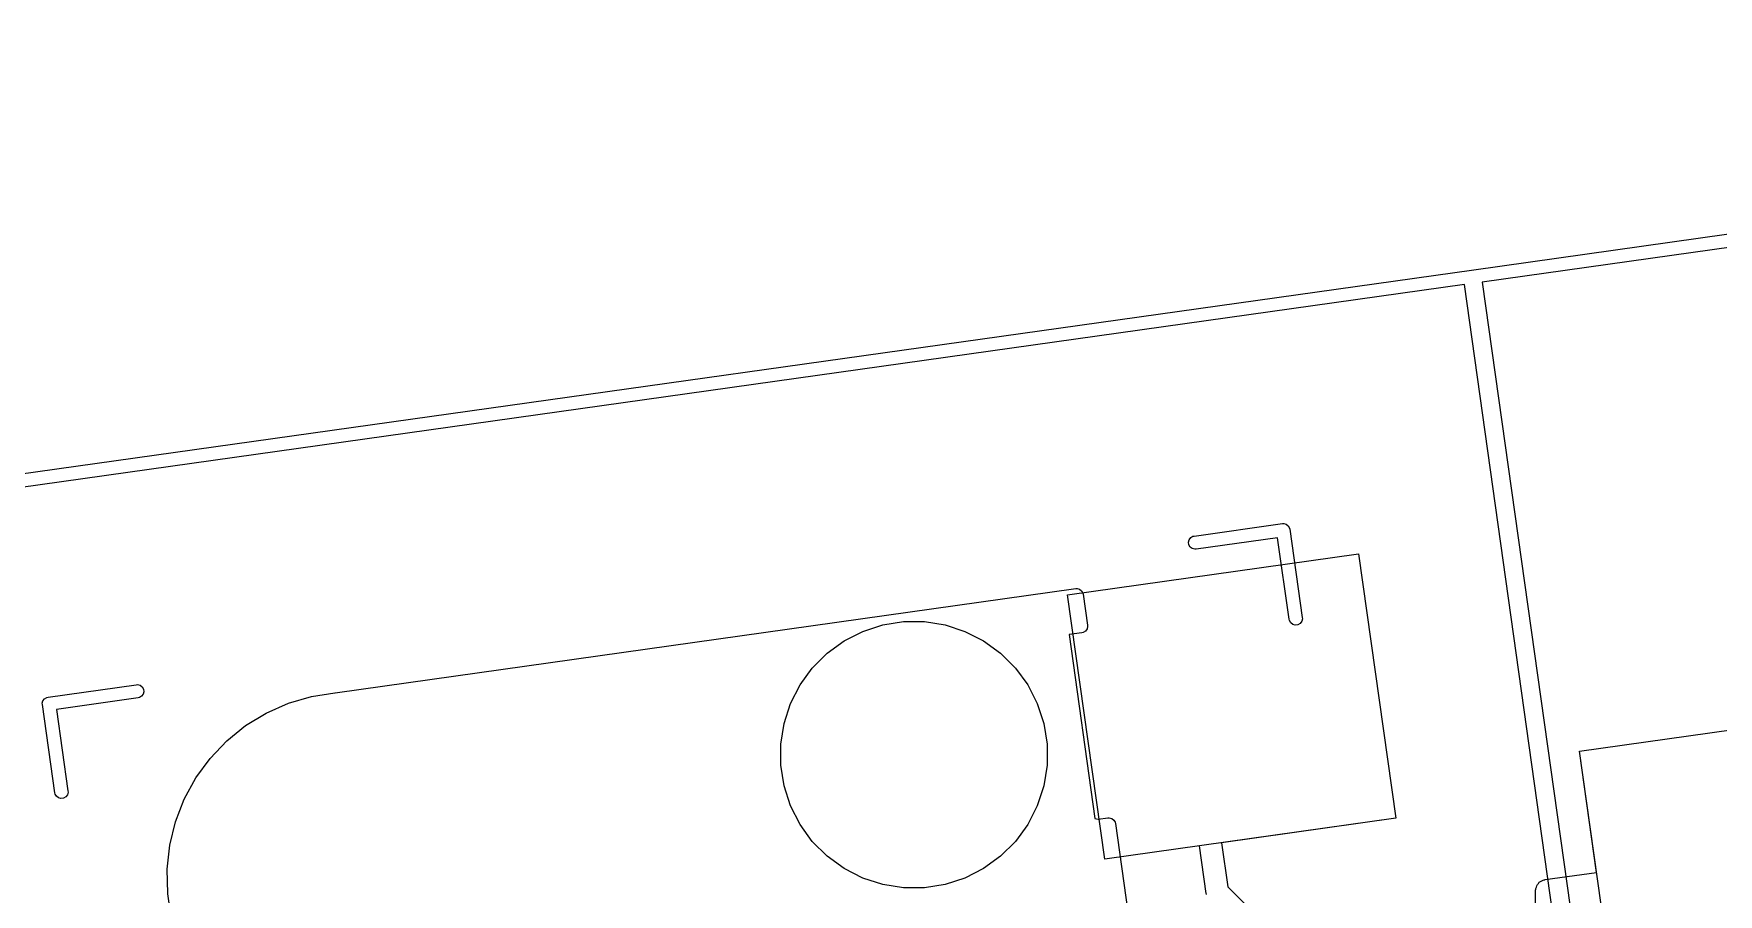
# Model space of a CAD drawing. Header units: millimetres. Extents: x 14 to 286, y -133 to -45.
# Drawn here: x 199.74 to 218.66, y -55.01 to -45.34 of the extents above; entities that cross this region are included whole.
import ezdxf

# ---------------------------------------------------------------- set-up
doc = ezdxf.new("R2010")
doc.units = ezdxf.units.MM
for name, color, linetype, true_color in [('B.Cu', 153, 'CONTINUOUS', 0x4d7fc4), ('B.Mask', 4, 'CONTINUOUS', 0x02ffee), ('B.Paste', 132, 'CONTINUOUS', 0x00c2c2), ('B.Silkscreen', 31, 'CONTINUOUS', 0xe8b2a7), ('F.Mask', 201, 'CONTINUOUS', 0xd864ff), ('User.Drawings', 9, 'CONTINUOUS', 0xc2c2c2)]:
    doc.layers.add(name, color=color, linetype=linetype, true_color=true_color)

msp = doc.modelspace()

# ---------------------------------------------------------------- linework, layer by layer
at = {"layer": 'B.Cu', "linetype": 'CONTINUOUS'}
for p, q in [((211.351581, -51.640647), (214.619466, -51.181375)), ((214.619466, -51.181375), (215.036985, -54.152179)), ((211.7691, -54.611451), (211.351581, -51.640647)), ((217.102034, -53.397482), (220.369919, -52.93821)), ((217.293397, -54.759107), (217.102034, -53.397482)), ((215.036985, -54.152179), (213.081246, -54.42704)), ((212.833678, -54.461834), (211.7691, -54.611451)), ((212.909016, -54.997896), (212.833678, -54.461834)), ((213.081246, -54.42704), (213.150746, -54.92157)), ((216.640246, -54.883473), (216.649764, -54.870843)), ((216.649764, -54.870843), (216.657339, -54.86638)), ((216.657339, -54.86638), (216.663554, -54.860166)), ((216.663554, -54.860166), (216.678161, -54.854115)), ((216.678161, -54.854115), (216.691788, -54.846089)), ((216.691788, -54.846089), (216.705653, -54.842728)), ((216.705653, -54.842728), (216.708614, -54.841502)), ((216.708614, -54.841502), (216.710713, -54.841502)), ((216.710713, -54.841502), (216.715602, -54.840317)), ((216.715602, -54.840317), (217.293397, -54.759107)), ((212.910202, -55.002788), (212.909016, -54.997896)), ((212.910202, -55.004886), (212.910202, -55.002788)), ((212.911427, -55.007845), (212.910202, -55.004886)), ((213.150746, -54.92157), (215.565988, -57.336812)), ((216.608, -54.9641), (216.608493, -54.959093)), ((216.608, -62.513), (216.608, -54.9641)), ((216.608201, -54.957015), (216.609003, -54.953911)), ((216.608493, -54.959093), (216.608201, -54.957015)), ((216.609003, -54.953911), (216.610402, -54.939714)), ((216.610402, -54.939714), (216.616452, -54.925105)), ((216.616452, -54.925105), (216.620412, -54.909796)), ((216.620412, -54.909796), (216.625701, -54.902775)), ((216.625701, -54.902775), (216.629066, -54.894654)), ((216.629066, -54.894654), (216.640246, -54.883473))]:
    msp.add_line(p, q, dxfattribs=at)
at = {"layer": 'B.Mask', "linetype": 'CONTINUOUS'}
for p, q in [((211.351581, -51.640647), (214.619466, -51.181375)), ((214.619466, -51.181375), (215.036985, -54.152179)), ((211.7691, -54.611451), (211.351581, -51.640647)), ((209.050957, -52.052623), (209.274814, -51.979887)), ((209.274814, -51.979887), (209.507293, -51.943066)), ((209.507293, -51.943066), (209.742671, -51.943066)), ((209.742671, -51.943066), (209.97515, -51.979887)), ((209.97515, -51.979887), (210.199007, -52.052623)), ((208.65081, -52.297833), (208.841234, -52.159482)), ((208.841234, -52.159482), (209.050957, -52.052623)), ((210.199007, -52.052623), (210.40873, -52.159482)), ((210.40873, -52.159482), (210.599154, -52.297833)), ((208.484373, -52.46427), (208.65081, -52.297833)), ((210.599154, -52.297833), (210.765591, -52.46427)), ((208.346022, -52.654694), (208.484373, -52.46427)), ((210.765591, -52.46427), (210.903942, -52.654694)), ((208.239163, -52.864417), (208.346022, -52.654694)), ((210.903942, -52.654694), (211.010801, -52.864417)), ((208.166427, -53.088274), (208.239163, -52.864417)), ((211.010801, -52.864417), (211.083537, -53.088274)), ((217.102034, -53.397482), (220.369919, -52.93821)), ((208.129606, -53.320753), (208.166427, -53.088274)), ((211.083537, -53.088274), (211.120358, -53.320753)), ((208.129606, -53.556131), (208.129606, -53.320753)), ((211.120358, -53.320753), (211.120358, -53.556131)), ((217.519553, -56.368286), (217.102034, -53.397482)), ((208.166427, -53.78861), (208.129606, -53.556131)), ((211.120358, -53.556131), (211.083537, -53.78861)), ((208.239163, -54.012467), (208.166427, -53.78861)), ((211.083537, -53.78861), (211.010801, -54.012467)), ((208.346022, -54.22219), (208.239163, -54.012467)), ((211.010801, -54.012467), (210.903942, -54.22219)), ((208.484373, -54.412614), (208.346022, -54.22219)), ((210.903942, -54.22219), (210.765591, -54.412614)), ((215.036985, -54.152179), (211.7691, -54.611451)), ((208.65081, -54.579051), (208.484373, -54.412614)), ((210.765591, -54.412614), (210.599154, -54.579051)), ((208.841234, -54.717402), (208.65081, -54.579051)), ((210.599154, -54.579051), (210.40873, -54.717402)), ((209.050957, -54.824261), (208.841234, -54.717402)), ((209.274814, -54.896997), (209.050957, -54.824261)), ((210.199007, -54.824261), (209.97515, -54.896997)), ((210.40873, -54.717402), (210.199007, -54.824261)), ((209.507293, -54.933818), (209.274814, -54.896997)), ((209.742671, -54.933818), (209.507293, -54.933818)), ((209.97515, -54.896997), (209.742671, -54.933818))]:
    msp.add_line(p, q, dxfattribs=at)
at = {"layer": 'B.Paste', "linetype": 'CONTINUOUS'}
for p, q in [((211.351581, -51.640647), (214.619466, -51.181375)), ((214.619466, -51.181375), (215.036985, -54.152179)), ((211.7691, -54.611451), (211.351581, -51.640647)), ((217.102034, -53.397482), (220.369919, -52.93821)), ((217.519553, -56.368286), (217.102034, -53.397482)), ((215.036985, -54.152179), (211.7691, -54.611451))]:
    msp.add_line(p, q, dxfattribs=at)
at = {"layer": 'B.Silkscreen', "linetype": 'CONTINUOUS'}
for p, q in [((203.1247, -52.741319), (211.442953, -51.572264)), ((211.442953, -51.572264), (211.457632, -51.571655)), ((211.457632, -51.571655), (211.457643, -51.571654)), ((211.457643, -51.571654), (211.485975, -51.578982)), ((211.485975, -51.578982), (211.509345, -51.596593)), ((211.509345, -51.596593), (211.524198, -51.621807)), ((211.524198, -51.621807), (211.527661, -51.636096)), ((211.527661, -51.636096), (211.576371, -51.98269)), ((211.569653, -52.025712), (211.552042, -52.049082)), ((211.57698, -51.99738), (211.569653, -52.025712)), ((211.576371, -51.98269), (211.57698, -51.99738)), ((211.512539, -52.067398), (211.36895, -52.087578)), ((211.36895, -52.087578), (211.65919, -54.152746)), ((211.526828, -52.063935), (211.512539, -52.067398)), ((211.552042, -52.049082), (211.526828, -52.063935)), ((202.599225, -52.859544), (202.859935, -52.782875)), ((202.859935, -52.782875), (203.12292, -52.74175)), ((203.12292, -52.74175), (203.1247, -52.741319)), ((202.11877, -53.111122), (202.350753, -52.969588)), ((202.350753, -52.969588), (202.599225, -52.859544)), ((201.907246, -53.281725), (202.11877, -53.111122)), ((201.719799, -53.478478), (201.907246, -53.281725)), ((201.559638, -53.698014), (201.719799, -53.478478)), ((201.429502, -53.936578), (201.559638, -53.698014)), ((201.331618, -54.190087), (201.429502, -53.936578)), ((201.267661, -54.454203), (201.331618, -54.190087)), ((211.65919, -54.152746), (211.695967, -54.162256)), ((211.695967, -54.162256), (211.804802, -54.146961)), ((211.804802, -54.146961), (211.819482, -54.146352)), ((211.819482, -54.146352), (211.819493, -54.146351)), ((211.819493, -54.146351), (211.847825, -54.153679)), ((211.847825, -54.153679), (211.871195, -54.17129)), ((211.871195, -54.17129), (211.886048, -54.196504)), ((211.886048, -54.196504), (211.889511, -54.210793)), ((211.889511, -54.210793), (212.028684, -55.201062)), ((201.238725, -54.724408), (201.267661, -54.454203)), ((201.245306, -54.996078), (201.238725, -54.724408)), ((201.24561, -54.996789), (201.245306, -54.996078)), ((201.245735, -54.999799), (201.24561, -54.996789)), ((201.384908, -55.990067), (201.245735, -54.999799))]:
    msp.add_line(p, q, dxfattribs=at)
at = {"layer": 'F.Mask', "linetype": 'CONTINUOUS'}
for p, q in [((209.050957, -52.052623), (209.274814, -51.979887)), ((209.274814, -51.979887), (209.507293, -51.943066)), ((209.507293, -51.943066), (209.742671, -51.943066)), ((209.742671, -51.943066), (209.97515, -51.979887)), ((209.97515, -51.979887), (210.199007, -52.052623)), ((208.65081, -52.297833), (208.841234, -52.159482)), ((208.841234, -52.159482), (209.050957, -52.052623)), ((210.199007, -52.052623), (210.40873, -52.159482)), ((210.40873, -52.159482), (210.599154, -52.297833)), ((208.484373, -52.46427), (208.65081, -52.297833)), ((210.599154, -52.297833), (210.765591, -52.46427)), ((208.346022, -52.654694), (208.484373, -52.46427)), ((210.765591, -52.46427), (210.903942, -52.654694)), ((208.239163, -52.864417), (208.346022, -52.654694)), ((210.903942, -52.654694), (211.010801, -52.864417)), ((208.166427, -53.088274), (208.239163, -52.864417)), ((211.010801, -52.864417), (211.083537, -53.088274)), ((208.129606, -53.320753), (208.166427, -53.088274)), ((211.083537, -53.088274), (211.120358, -53.320753)), ((208.129606, -53.556131), (208.129606, -53.320753)), ((211.120358, -53.320753), (211.120358, -53.556131)), ((208.166427, -53.78861), (208.129606, -53.556131)), ((211.120358, -53.556131), (211.083537, -53.78861)), ((208.239163, -54.012467), (208.166427, -53.78861)), ((211.083537, -53.78861), (211.010801, -54.012467)), ((208.346022, -54.22219), (208.239163, -54.012467)), ((211.010801, -54.012467), (210.903942, -54.22219)), ((208.484373, -54.412614), (208.346022, -54.22219)), ((210.903942, -54.22219), (210.765591, -54.412614)), ((208.65081, -54.579051), (208.484373, -54.412614)), ((210.765591, -54.412614), (210.599154, -54.579051)), ((208.841234, -54.717402), (208.65081, -54.579051)), ((210.599154, -54.579051), (210.40873, -54.717402)), ((209.050957, -54.824261), (208.841234, -54.717402)), ((209.274814, -54.896997), (209.050957, -54.824261)), ((210.199007, -54.824261), (209.97515, -54.896997)), ((210.40873, -54.717402), (210.199007, -54.824261)), ((209.507293, -54.933818), (209.274814, -54.896997)), ((209.742671, -54.933818), (209.507293, -54.933818)), ((209.97515, -54.896997), (209.742671, -54.933818))]:
    msp.add_line(p, q, dxfattribs=at)
at = {"layer": 'User.Drawings', "linetype": 'CONTINUOUS'}
for p, q in [((215.913406, -47.990283), (234.777542, -45.339103)), ((234.623014, -45.512294), (216.008094, -48.12845)), ((197.048335, -50.64155), (215.912942, -47.990303)), ((215.912942, -47.990303), (215.913406, -47.990283)), ((215.807915, -48.156537), (197.14348, -50.779652)), ((218.420127, -66.743392), (215.807915, -48.156537)), ((216.008094, -48.12845), (218.620299, -66.71526)), ((212.773659, -50.981315), (213.763927, -50.842142)), ((213.763927, -50.842142), (213.778617, -50.841532)), ((213.778617, -50.841532), (213.806949, -50.84886)), ((213.806949, -50.84886), (213.830319, -50.866471)), ((213.830319, -50.866471), (213.845172, -50.891685)), ((213.845172, -50.891685), (213.848635, -50.905974)), ((212.709217, -51.051333), (212.716545, -51.023001)), ((212.71329, -51.080312), (212.709217, -51.051333)), ((212.728143, -51.105526), (212.71329, -51.080312)), ((212.716545, -51.023001), (212.734156, -50.999631)), ((212.734156, -50.999631), (212.75937, -50.984778)), ((212.75937, -50.984778), (212.773659, -50.981315)), ((213.710532, -51.001119), (212.794535, -51.129855)), ((213.839268, -51.917118), (213.710532, -51.001119)), ((213.848635, -50.905974), (213.987808, -51.896242)), ((212.751513, -51.123137), (212.728143, -51.105526)), ((212.779845, -51.130465), (212.751513, -51.123137)), ((212.794535, -51.129855), (212.779845, -51.130465)), ((213.842731, -51.931407), (213.839268, -51.917118)), ((213.857584, -51.956621), (213.842731, -51.931407)), ((213.880954, -51.974232), (213.857584, -51.956621)), ((213.909286, -51.98156), (213.880954, -51.974232)), ((213.938265, -51.977487), (213.909286, -51.98156)), ((213.963479, -51.962634), (213.938265, -51.977487)), ((213.98109, -51.939264), (213.963479, -51.962634)), ((213.988418, -51.910932), (213.98109, -51.939264)), ((213.987808, -51.896242), (213.988418, -51.910932)), ((199.885885, -52.794028), (199.900174, -52.790565)), ((199.900174, -52.790565), (200.890442, -52.651392)), ((200.890442, -52.651392), (200.905132, -52.650782)), ((200.905132, -52.650782), (200.933464, -52.65811)), ((200.950821, -52.781616), (200.925607, -52.796469)), ((200.933464, -52.65811), (200.956834, -52.675721)), ((200.968432, -52.758246), (200.950821, -52.781616)), ((200.956834, -52.675721), (200.971687, -52.700935)), ((200.97576, -52.729914), (200.968432, -52.758246)), ((200.971687, -52.700935), (200.97576, -52.729914)), ((199.835732, -52.860583), (199.84306, -52.832251)), ((199.836342, -52.875273), (199.835732, -52.860583)), ((199.975515, -53.865541), (199.836342, -52.875273)), ((199.84306, -52.832251), (199.860671, -52.808881)), ((199.860671, -52.808881), (199.885885, -52.794028)), ((200.911318, -52.799932), (199.995319, -52.928667)), ((199.995319, -52.928667), (200.124055, -53.844665)), ((200.925607, -52.796469), (200.911318, -52.799932)), ((199.978978, -53.87983), (199.975515, -53.865541)), ((199.993831, -53.905044), (199.978978, -53.87983)), ((200.017201, -53.922655), (199.993831, -53.905044)), ((200.045533, -53.929983), (200.017201, -53.922655)), ((200.074512, -53.92591), (200.045533, -53.929983)), ((200.099726, -53.911057), (200.074512, -53.92591)), ((200.117337, -53.887687), (200.099726, -53.911057)), ((200.124665, -53.859355), (200.117337, -53.887687)), ((200.124055, -53.844665), (200.124665, -53.859355))]:
    msp.add_line(p, q, dxfattribs=at)

doc.saveas('drawing.dxf')
